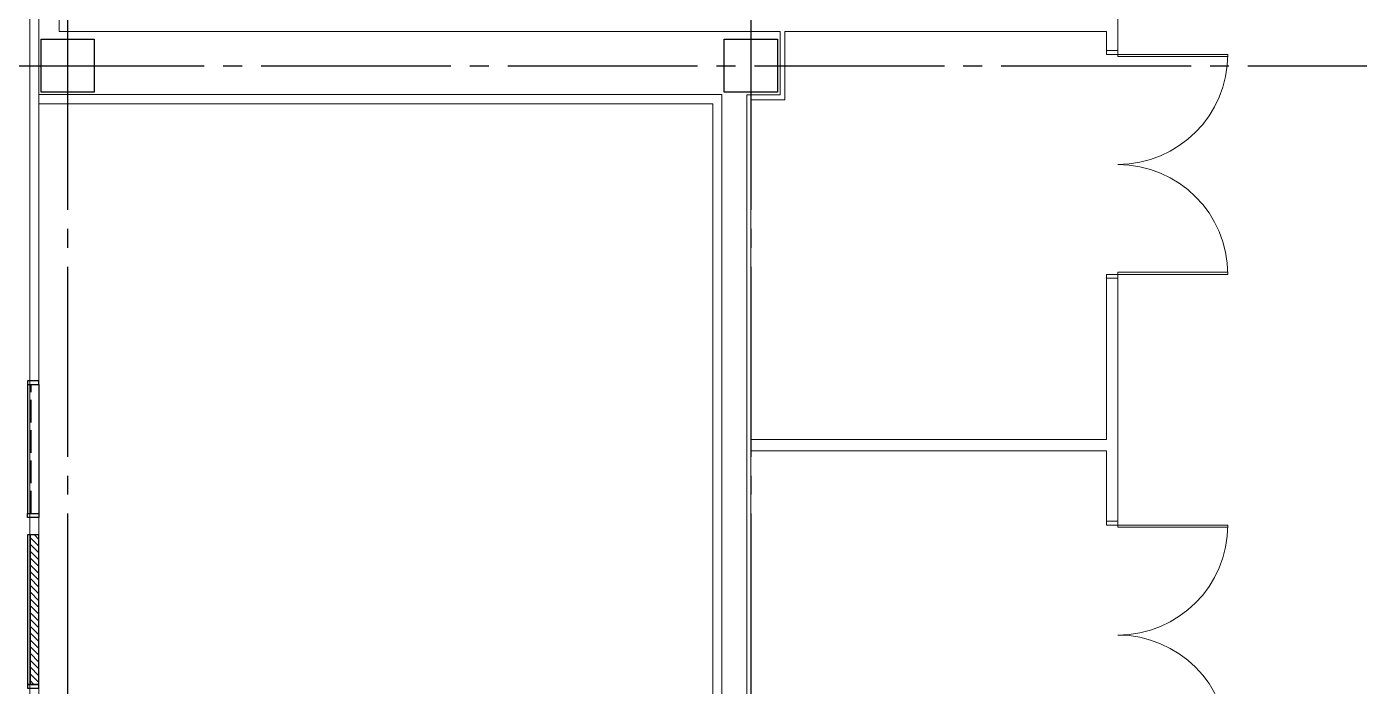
# Model space of a CAD drawing. Header units: millimetres. Extents: x -17313 to 27370, y -1010 to 13584.
# Drawn here: x -54 to 1702, y 5182 to 6051 of the extents above; entities that cross this region are included whole.
import ezdxf
from ezdxf.enums import TextEntityAlignment as Align

# ---------------------------------------------------------------- set-up
doc = ezdxf.new("R2010")
doc.units = ezdxf.units.MM
doc.header["$LTSCALE"] = 100
for name, pattern in [('X-S-FAB-L10$0$COL-CEN-LIN', [3.25, 2.5, -0.25, 0.25, -0.25]), ('X-S-FAB-L10$0$HIDDEN', [0.4, 0.3, -0.1]), ('X-S-FAB-L10$0$JJP_虛線(退縮線、投影線、地下室範圍、非屬本工程、圖面分區)', [0.45, 0.3, -0.15])]:
    doc.linetypes.add(name, pattern=pattern)
for name, color, linetype in [('0-XREF', 7, 'Continuous'), ('X-S-FAB-L10$0$0-DIM-TXT', 8, 'Continuous'), ('X-S-FAB-L10$0$A-WALL-EX', 8, 'Continuous'), ('X-S-FAB-L10$0$A-WALL-IN', 8, 'Continuous'), ('X-S-FAB-L10$0$BLOCK', 8, 'Continuous'), ('X-S-FAB-L10$0$CCL', 8, 'X-S-FAB-L10$0$COL-CEN-LIN'), ('X-S-FAB-L10$0$COL-S', 8, 'Continuous'), ('X-S-FAB-L10$0$Door', 8, 'Continuous'), ('X-S-FAB-L10$0$WALL_188K_EX', 8, 'Continuous'), ('X-S-FAB-L10$0$WIN', 8, 'Continuous'), ('X-S-FAB-L10$0$WIN-S', 4, 'Continuous')]:
    doc.layers.add(name, color=color, linetype=linetype)
doc.styles.add('X-S-FAB-L10$0$CHINA', font='simplex.shx', dxfattribs={"width": 0.75, "bigfont": 'chineset.shx'})
doc.styles.add('X-S-FAB-L10$0$Standard', font='', dxfattribs={"width": 0.8})
doc.styles.add('X-S-FAB-L10$0$TG_NOTE_TEXT', font='simplex.shx', dxfattribs={"width": 0.75, "bigfont": 'chineset.shx'})
doc.styles.get('X-S-FAB-L10$0$Standard').set_extended_font_data('Microsoft JhengHei')

# ---------------------------------------------------------------- blocks, each defined once
blk = doc.blocks.new('X-S-FAB-L10$0$FAB2-L05')
at = {"layer": 'X-S-FAB-L10$0$CCL'}
for p, q in [((-26160, 11005), (-26160, 0)), ((-25260, 11005), (-25260, 0)), ((-26880, 6720), (1210, 6720))]:
    blk.add_line(p, q, dxfattribs=at)
at = {"layer": 'X-S-FAB-L10$0$COL-S'}
for points in [[(-26195, 6755), (-26125, 6755), (-26125, 6685), (-26195, 6685)], [(-25295, 6755), (-25225, 6755), (-25225, 6685), (-25295, 6685)]]:
    blk.add_lwpolyline(points, close=True, dxfattribs=at)
blk = doc.blocks.new('X-S-FAB-L10')
at = {"layer": 'X-S-FAB-L10$0$WALL_188K_EX'}
h = blk.add_hatch(dxfattribs=at)
h.set_pattern_fill('LINE', color=256, scale=2, angle=-45)
h.set_pattern_definition([(315, (-53, 5283.3556), (4.49013, 4.49013), [])])
h.paths.add_polyline_path([(-49.5, 5382), (-49.5, 5184.972), (-38, 5184.972), (-38, 5382)])
at = {"layer": 'X-S-FAB-L10$0$A-WALL-EX', "linetype": 'X-S-FAB-L10$0$JJP_虛線(退縮線、投影線、地下室範圍、非屬本工程、圖面分區)', "lineweight": 0}
blk.add_line((-50, 8287.997), (-50, -252.997), dxfattribs=at)
at = {"layer": 'X-S-FAB-L10$0$A-WALL-EX', "lineweight": 0}
for p, q in [((-50, 6495), (-50, 5585)), ((-38, 5585), (-38, 6495)), ((-50, 5585), (-38, 5585)), ((-50, 5585), (-50, 5465)), ((-38, 5465), (-38, 5585)), ((-50, 5465), (-50, 5380)), ((-38, 5380), (-38, 5465))]:
    blk.add_line(p, q, dxfattribs=at)
at = {"layer": 'X-S-FAB-L10$0$A-WALL-EX', "linetype": 'X-S-FAB-L10$0$JJP_虛線(退縮線、投影線、地下室範圍、非屬本工程、圖面分區)', "lineweight": 0, "flags": 128}
for points in [[(-50.003, 8300), (-50.003, -265)], [(-38, -252.997), (-38, 8287.997)], [(-50, 5380), (-50, 3055)], [(-38, 3055), (-38, 5380)]]:
    blk.add_lwpolyline(points, dxfattribs=at)
at = {"layer": 'X-S-FAB-L10$0$A-WALL-EX', "lineweight": 0, "flags": 128}
for points in [[(849.95, 5961.95), (-38.05, 5961.95)], [(-38.05, 5949.95), (-38.05, 5961.95)], [(861.95, 5961.95), (849.95, 5961.95)], [(861.95, 3050.05), (861.95, 5961.95)], [(-38.05, 5949.95), (849.95, 5949.95)], [(849.95, 5949.95), (849.95, 3050.05)]]:
    blk.add_lwpolyline(points, dxfattribs=at)
at = {"layer": 'X-S-FAB-L10$0$A-WALL-IN', "lineweight": 0}
for p, q in [((1383.5, 6020), (1383.5, 6257.5)), ((1368.5, 6045), (1368.5, 6020)), ((1383.5, 6020), (1368.5, 6020)), ((1383.5, 5720), (1368.5, 5720)), ((1368.5, 5720), (1368.5, 5507.5)), ((1383.5, 5400), (1383.5, 5720)), ((1368.5, 5492.5), (1368.5, 5400)), ((1383.5, 5400), (1368.5, 5400))]:
    blk.add_line(p, q, dxfattribs=at)
at = {"layer": 'X-S-FAB-L10$0$A-WALL-IN', "lineweight": 0, "flags": 128}
for points in [[(-11.25, 6045), (-11.25, 6060)], [(-11.25, 6045), (938.5, 6045)], [(938.5, 6045), (938.5, 5961.5)], [(945, 6045), (1368.5, 6045)], [(945, 5961.5), (945, 6045)], [(895, 5961.5), (895, 5955)], [(938.5, 5961.5), (895, 5961.5)], [(895, 5955), (895, 4545)], [(900, 5507.5), (900, 5955)], [(900, 5955), (945, 5955)], [(945, 5961.5), (945, 5955)], [(1368.5, 5507.5), (900, 5507.5)], [(900, 5492.5), (1368.5, 5492.5)], [(900, 4550), (900, 5492.5)]]:
    blk.add_lwpolyline(points, dxfattribs=at)
at = {"layer": 'X-S-FAB-L10$0$COL-S'}
for p, q in [((-35, 6035), (35, 6035)), ((-35, 5965), (-35, 6035)), ((35, 6035), (35, 5965)), ((865, 6035), (935, 6035)), ((865, 5965), (865, 6035)), ((935, 6035), (935, 5965)), ((35, 5965), (-35, 5965)), ((935, 5965), (865, 5965))]:
    blk.add_line(p, q, dxfattribs=at)
at = {"layer": 'X-S-FAB-L10$0$Door', "lineweight": 0}
for p, q in [((1368.5, 6015), (1368.5, 6020)), ((1368.5, 6020), (1383.5, 6020)), ((1383.5, 6015), (1368.5, 6015)), ((1383.5, 6020), (1383.5, 6015)), ((1383.5, 6015), (1528.5, 6015)), ((1383.5, 6012), (1383.5, 6015)), ((1528.5, 6012), (1383.5, 6012)), ((1528.5, 6015), (1528.5, 6012)), ((1368.5, 5720), (1368.5, 5725)), ((1368.5, 5725), (1383.5, 5725)), ((1383.5, 5728), (1528.5, 5728)), ((1383.5, 5725), (1383.5, 5728)), ((1528.5, 5725), (1383.5, 5725)), ((1383.5, 5725), (1383.5, 5720)), ((1528.5, 5728), (1528.5, 5725)), ((1383.5, 5720), (1368.5, 5720)), ((1368.5, 5395), (1368.5, 5400)), ((1368.5, 5400), (1383.5, 5400)), ((1383.5, 5395), (1368.5, 5395)), ((1383.5, 5400), (1383.5, 5395)), ((1383.5, 5395), (1528.5, 5395)), ((1383.5, 5392), (1383.5, 5395)), ((1528.5, 5392), (1383.5, 5392)), ((1528.5, 5395), (1528.5, 5392))]:
    blk.add_line(p, q, dxfattribs=at)
for centre, start, end in [((1383.5, 6015), 270, 0), ((1383.5, 5725), 0, 90), ((1383.5, 5395), 270, 0), ((1383.5, 5105), 0, 90)]:
    blk.add_arc(centre, 145, start, end, dxfattribs=at)
at = {"layer": 'X-S-FAB-L10$0$WALL_188K_EX'}
for points in [[(-53, 5382), (-53, 5184.972), (-49.5, 5184.972), (-49.5, 5382)], [(-49.5, 5382), (-49.5, 5184.972), (-38, 5184.972), (-38, 5382)]]:
    blk.add_lwpolyline(points, close=True, dxfattribs=at)
at = {"layer": 'X-S-FAB-L10$0$WIN'}
for points in [[(-53, 5580), (-53, 5410)], [(-38, 5580), (-38, 5410)]]:
    blk.add_lwpolyline(points, dxfattribs=at)
at = {"layer": 'X-S-FAB-L10$0$WIN-S'}
for points in [[(-53, 5585), (-53, 5580), (-38, 5580), (-38, 5585)], [(-53, 5405), (-53, 5410), (-38, 5410), (-38, 5405)], [(-53, 5184.972), (-53, 5179.972), (-38, 5179.972), (-38, 5184.972)]]:
    blk.add_lwpolyline(points, close=True, dxfattribs=at)
at = {"layer": 'X-S-FAB-L10$0$WIN-S', "linetype": 'X-S-FAB-L10$0$HIDDEN'}
blk.add_lwpolyline([(-48, 5410), (-48, 5580)], dxfattribs=at)
at = {"layer": 'X-S-FAB-L10$0$BLOCK'}
blk.add_blockref('X-S-FAB-L10$0$FAB2-L05', (26160, -720), dxfattribs=at)
at = {"style": 'X-S-FAB-L10$0$TG_NOTE_TEXT', "width": 0.5, "flags": 1}
for p in [(7463.301, 9020), (18268.251, 8649), (11197.77, 4800.167), (16485.801, 4800.167), (25420.27, 2635), (13360, 320.001, 0), (7463.301, -33.333)]:
    blk.add_attdef('WH', text='', height=20, dxfattribs=at).set_placement(p, align=Align.BOTTOM_LEFT)
at = {"width": 0.5}
for style, p in [('X-S-FAB-L10$0$TG_NOTE_TEXT', (7585, 9020)), ('X-S-FAB-L10$0$TG_NOTE_TEXT', (18389.95, 8649)), ('X-S-FAB-L10$0$TG_NOTE_TEXT', (11117.5, 4813.5)), ('X-S-FAB-L10$0$TG_NOTE_TEXT', (16607.5, 4813.5)), ('X-S-FAB-L10$0$TG_NOTE_TEXT', (25350, 2635)), ('X-S-FAB-L10$0$Standard', (13129.375, 325.001, 0)), ('X-S-FAB-L10$0$TG_NOTE_TEXT', (7585, -20))]:
    blk.add_attdef('DESC', text='', height=10, dxfattribs=dict(at, style=style)).set_placement(p, align=Align.BOTTOM_LEFT)
for tag, style, p in [('TYPE', 'X-S-FAB-L10$0$TG_NOTE_TEXT', (7619.286, 9020)), ('NO', 'X-S-FAB-L10$0$TG_NOTE_TEXT', (7650.095, 9020)), ('TYPE', 'X-S-FAB-L10$0$TG_NOTE_TEXT', (18424.236, 8649)), ('NO', 'X-S-FAB-L10$0$TG_NOTE_TEXT', (18455.045, 8649)), ('NO', 'X-S-FAB-L10$0$TG_NOTE_TEXT', (11088.595, 4813.5)), ('TYPE', 'X-S-FAB-L10$0$TG_NOTE_TEXT', (11151.786, 4813.5)), ('TYPE', 'X-S-FAB-L10$0$TG_NOTE_TEXT', (16641.786, 4813.5)), ('NO', 'X-S-FAB-L10$0$TG_NOTE_TEXT', (16672.595, 4813.5)), ('NO', 'X-S-FAB-L10$0$TG_NOTE_TEXT', (25313, 2635)), ('TYPE', 'X-S-FAB-L10$0$TG_NOTE_TEXT', (25350, 2635)), ('NO', 'X-S-FAB-L10$0$Standard', (13100, 320.001, 0)), ('TYPE', 'X-S-FAB-L10$0$Standard', (13129.375, 320.001, 0)), ('TYPE', 'X-S-FAB-L10$0$TG_NOTE_TEXT', (7619.286, -20)), ('NO', 'X-S-FAB-L10$0$TG_NOTE_TEXT', (7650.095, -20))]:
    blk.add_attdef(tag, text='', height=10, dxfattribs=dict(at, style=style)).set_placement(p, align=Align.BOTTOM_RIGHT)
at = {"style": 'X-S-FAB-L10$0$TG_NOTE_TEXT', "width": 0.5, "flags": 1}
for rotation, p in [(180, (43, 7480)), (180, (943, 7480)), (90, (24310, 3717.77)), (270, (17080, 1711.699))]:
    blk.add_attdef('WH', text='', height=20, rotation=rotation, dxfattribs=at).set_placement(p, align=Align.BOTTOM_LEFT)
at = {"width": 0.5}
for rotation, style, p in [(180, 'X-S-FAB-L10$0$Standard', (317.625, 7480)), (180, 'X-S-FAB-L10$0$Standard', (1217.625, 7480)), (90, 'X-S-FAB-L10$0$TG_NOTE_TEXT', (24310, 3647.5)), (270, 'X-S-FAB-L10$0$TG_NOTE_TEXT', (17080, 1605))]:
    blk.add_attdef('DESC', text='', height=10, rotation=rotation, dxfattribs=dict(at, style=style)).set_placement(p, align=Align.BOTTOM_LEFT)
for tag, rotation, style, p in [('TYPE', 180, 'X-S-FAB-L10$0$Standard', (317.625, 7480)), ('NO', 180, 'X-S-FAB-L10$0$Standard', (347, 7480)), ('TYPE', 180, 'X-S-FAB-L10$0$Standard', (1217.625, 7480)), ('NO', 180, 'X-S-FAB-L10$0$Standard', (1247, 7480)), ('TYPE', 90, 'X-S-FAB-L10$0$TG_NOTE_TEXT', (24310, 3647.5)), ('NO', 90, 'X-S-FAB-L10$0$TG_NOTE_TEXT', (24310, 3610.5)), ('TYPE', 270, 'X-S-FAB-L10$0$TG_NOTE_TEXT', (17080, 1605)), ('NO', 270, 'X-S-FAB-L10$0$TG_NOTE_TEXT', (17080, 1573))]:
    blk.add_attdef(tag, text='', height=10, rotation=rotation, dxfattribs=dict(at, style=style)).set_placement(p, align=Align.BOTTOM_RIGHT)
at = {"layer": 'X-S-FAB-L10$0$0-DIM-TXT', "style": 'X-S-FAB-L10$0$CHINA', "width": 0.75}
for p in [(667.414, 7855.1, -2689.4), (22627.353, 6728.814), (25644.722, 6728.814), (24778.787, 5569.051), (1118.252, 4980), (417.801, 4594.623), (23874.84, 4355), (22927.43, 4330.122), (23749.869, 3901.367), (417.801, 3765.236), (1118.252, 3730), (417.801, 3115.79), (536.882, 2227.832), (16908.994, 1782.652), (888.445, 880.466), (16977.43, 750), (18878.841, 750), (25641.221, 553.233), (21364.03, 526.894)]:
    blk.add_attdef('HIG', text='', height=80, dxfattribs=at).set_placement(p, align=Align.MIDDLE_LEFT)

msp = doc.modelspace()

# ---------------------------------------------------------------- block references
at = {"layer": '0-XREF'}
msp.add_blockref('X-S-FAB-L10', (0, 0), dxfattribs=at)

doc.saveas('drawing.dxf')
